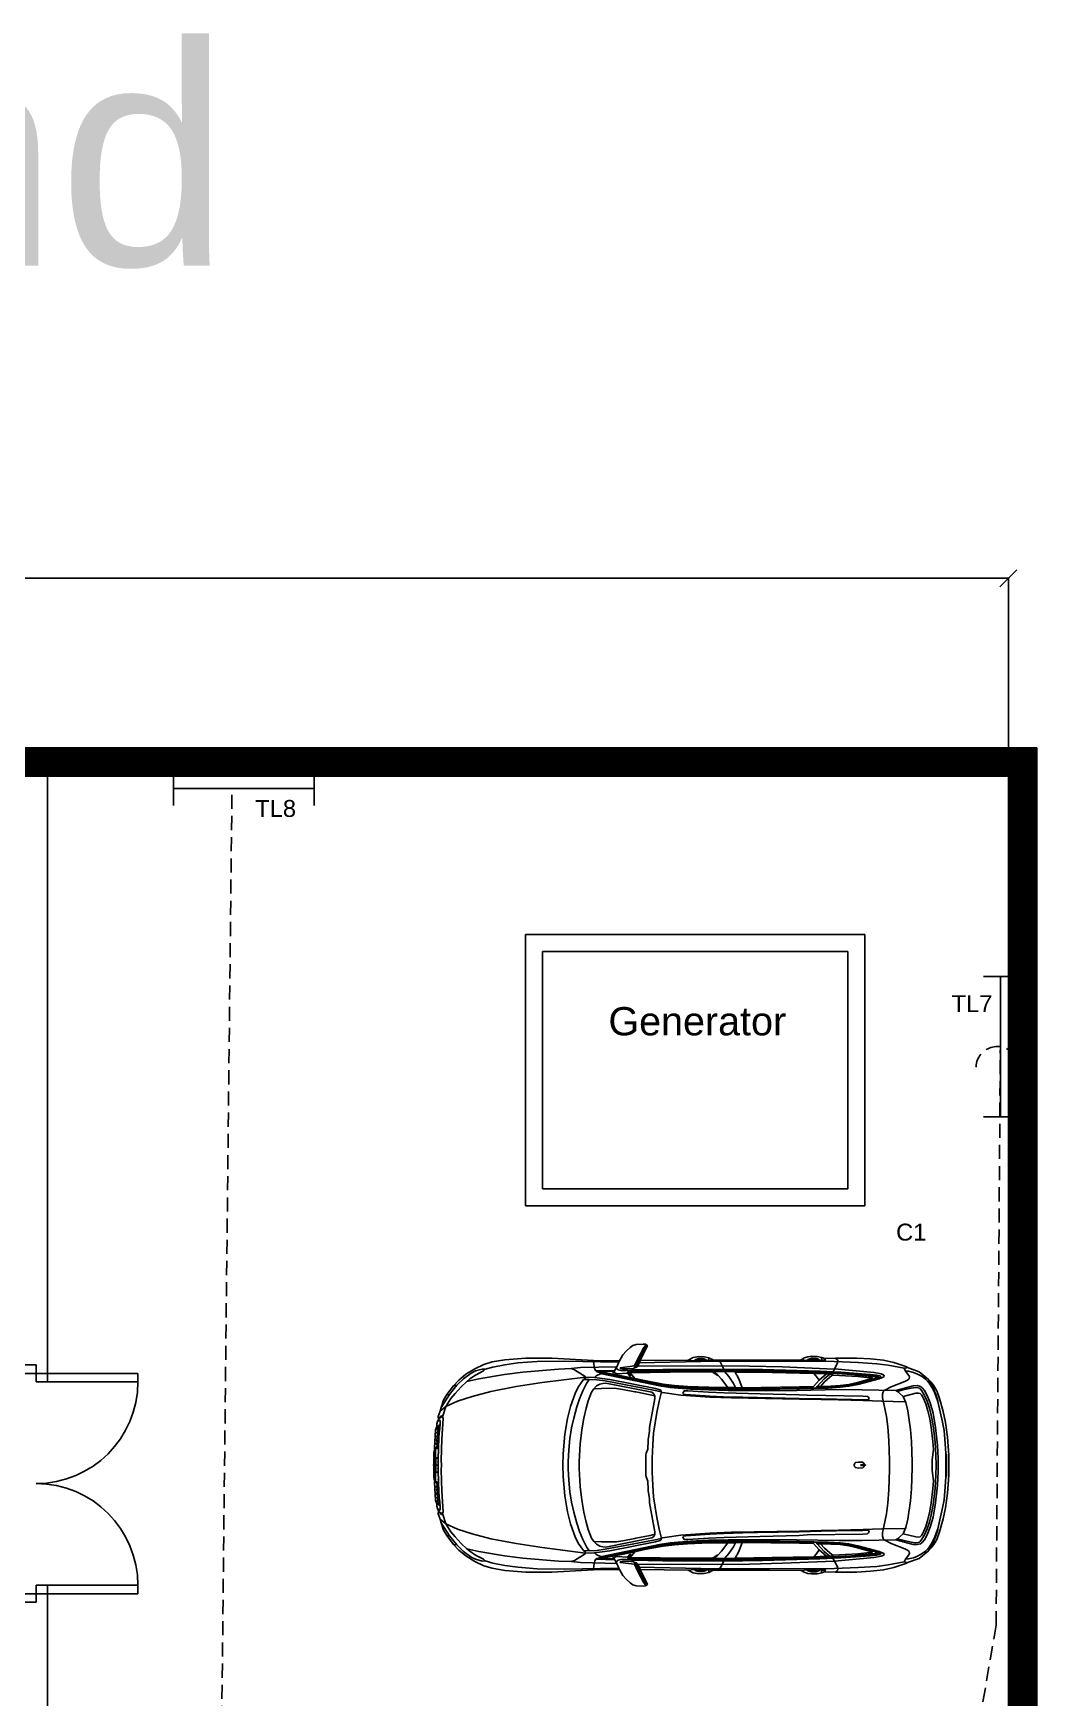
# Model space of a CAD drawing. Header units: inches. Extents: x 79 to 11386, y 236 to 3106.
# Drawn here: x 1911 to 2266, y 671 to 1260 of the extents above; entities that cross this region are included whole.
import ezdxf

# ---------------------------------------------------------------- set-up
doc = ezdxf.new("R2010")
doc.units = ezdxf.units.IN
doc.header["$LTSCALE"] = 20
doc.header["$MEASUREMENT"] = 0
doc.linetypes.add('HIDDEN', pattern=[0.375, 0.25, -0.125])
for name, color, linetype in [('appliances', 180, 'Continuous'), ('AUDI', 27, 'Continuous'), ('Conduit', 100, 'HIDDEN'), ('conduit_SDB', 82, 'HIDDEN'), ('dimension', 11, 'Continuous'), ('door_window', 30, 'Continuous'), ('emergency_Bo', 220, 'Continuous'), ('hatch', 8, 'Continuous'), ('Text layer', 200, 'HIDDEN')]:
    doc.layers.add(name, color=color, linetype=linetype)
doc.styles.get("Standard").update_dxf_attribs({"font": 'arial.ttf', "height": 6})
doc.dimstyles.get("Standard").update_dxf_attribs({"dimtxt": 6, "dimasz": 6, "dimexe": 0.18, "dimexo": 0.0625, "dimgap": 0.09, "dimtad": 0, "dimtih": 1, "dimtoh": 1, "dimdec": 4, "dimzin": 0, "dimdsep": 46, "dimlunit": 4, "dimtxsty": 'Standard', "dimblk": 'OBLIQUE', "dimcen": 0.09, "dimadec": 0, "dimazin": 0, "dimtfac": 1, "dimtdec": 4, "dimtofl": 0, "dimtmove": 0, "dimatfit": 3, "dimfxl": 1, "dimtolj": 1, "dimtzin": 0, "dimarcsym": 0})

# ---------------------------------------------------------------- blocks, each defined once
blk = doc.blocks.new('door_large')
at = {"layer": 'door_window'}
for p, q in [((3, 6), (3, 42)), ((3, 42), (6, 42)), ((6, 6), (6, 42)), ((78, 6), (78, 42)), ((81, 42), (78, 42)), ((81, 6), (81, 42)), ((0, 0), (0, 6)), ((0, 6), (3, 6)), ((6, 6), (3, 6)), ((3, 6), (3, 0)), ((78, 6), (81, 6)), ((81, 6), (81, 0)), ((84, 6), (81, 6)), ((84, 0), (84, 6)), ((3, 0), (0, 0)), ((81, 0), (84, 0))]:
    blk.add_line(p, q, dxfattribs=at)
for centre, start, end in [((6, 6), 0, 90), ((78, 6), 90, 180)]:
    blk.add_arc(centre, 36, start, end, dxfattribs=at)
blk = doc.blocks.new('_Oblique')
at = {"color": 0, "linetype": 'ByBlock', "lineweight": -2}
blk.add_line((-0.5, -0.5), (0.5, 0.5), dxfattribs=at)
blk = doc.blocks.new('*D108')
at = {"layer": 'Defpoints', "color": 0, "transparency": 16777216}
for p in [(2256.24, 1067.13), (1432.24, 997.1), (2256.24, 997.1)]:
    blk.add_point(p, dxfattribs=at)
at = {"layer": 'dimension', "color": 0, "lineweight": -2, "transparency": 16777216}
for p, q in [((1432.24, 997.16), (1432.24, 1067.31)), ((1432.24, 1067.13), (1833.83, 1067.13)), ((2256.24, 1067.13), (1854.65, 1067.13)), ((2256.24, 997.16), (2256.24, 1067.31))]:
    blk.add_line(p, q, dxfattribs=at)
at = {"layer": 'dimension', "color": 0, "lineweight": -2, "transparency": 16777216, "xscale": 6, "yscale": 6, "zscale": 6, "rotation": 180}
blk.add_blockref('_Oblique', (1432.24, 1067.13), dxfattribs=at)
at = {"layer": 'dimension', "color": 0, "lineweight": -2, "transparency": 16777216, "xscale": 6, "yscale": 6, "zscale": 6}
blk.add_blockref('_Oblique', (2256.24, 1067.13), dxfattribs=at)
at = {"layer": 'dimension', "color": 0, "transparency": 16777216, "insert": (1844.24, 1067.13), "char_height": 6, "attachment_point": 5}
blk.add_mtext('\\A1;68\'-8"', dxfattribs=at)
blk = doc.blocks.new('Top')
at = {"layer": 'AUDI'}
for p, q in [((3661, 15743), (3572, 15572)), ((3596, 15633), (3649, 15733)), ((3634, 15673), (3667, 15734)), ((3649, 15733), (3664, 15756)), ((3675, 15761), (3661, 15743)), ((3664, 15756), (3671, 15765)), ((3667, 15734), (3686, 15756)), ((3671, 15765), (3675, 15761)), ((2297, 15564), (2228, 15544)), ((2404, 15585), (2297, 15564)), ((2522, 15601), (2404, 15585)), ((2696, 15615), (2522, 15601)), ((2936, 15618), (2696, 15615)), ((3429, 15609), (2936, 15618)), ((3083, 15559), (3410, 15567)), ((3202, 15624), (3200, 15616)), ((3200, 15616), (3207, 15566)), ((3207, 15566), (3213, 15544)), ((3406, 15559), (3410, 15567)), ((3410, 15567), (3429, 15609)), ((3429, 15609), (3435, 15621)), ((3440, 15558), (3568, 15574)), ((3568, 15574), (3596, 15633)), ((3568, 15574), (3572, 15572)), ((3572, 15572), (3571, 15559)), ((3580, 15561), (3634, 15673)), ((3588, 15562), (3580, 15561)), ((3598, 15572), (3588, 15562)), ((3611, 15601), (3598, 15572)), ((4356, 15576), (3598, 15572)), ((3621, 15622), (3611, 15601)), ((4165, 15614), (3611, 15601)), ((4107, 15621), (4052, 15626)), ((4114, 15629), (4107, 15621)), ((4220, 15622), (4107, 15621)), ((4142, 15640), (4114, 15629)), ((4114, 15629), (4212, 15630)), ((4187, 15640), (4142, 15640)), ((5103, 15616), (4165, 15614)), ((4212, 15630), (4187, 15640)), ((4220, 15622), (4212, 15630)), ((4233, 15623), (4220, 15622)), ((4233, 15623), (4238, 15648)), ((4277, 15628), (4233, 15623)), ((4342, 15605), (4321, 15627)), ((4374, 15540), (4342, 15605)), ((4604, 15572), (4356, 15576)), ((4900, 15565), (4604, 15572)), ((5363, 15545), (4900, 15565)), ((5121, 15624), (5067, 15630)), ((5365, 15613), (5103, 15616)), ((5128, 15632), (5121, 15624)), ((5233, 15624), (5121, 15624)), ((5156, 15643), (5128, 15632)), ((5128, 15632), (5226, 15633)), ((5202, 15643), (5156, 15643)), ((5226, 15633), (5202, 15643)), ((5233, 15624), (5226, 15633)), ((5248, 15626), (5233, 15624)), ((5248, 15626), (5252, 15651)), ((5283, 15626), (5248, 15626)), ((5278, 15641), (5288, 15630)), ((5288, 15630), (5283, 15626)), ((5393, 15598), (5343, 15502)), ((5579, 15605), (5365, 15613)), ((5375, 15644), (5393, 15629)), ((5393, 15629), (5398, 15620)), ((5398, 15620), (5393, 15598)), ((5747, 15594), (5579, 15605)), ((5850, 15580), (5747, 15594)), ((5994, 15554), (5850, 15580)), ((6015, 15558), (6016, 15565)), ((1974, 15401), (2034, 15459)), ((2064, 15435), (2012, 15387)), ((2034, 15459), (2101, 15509)), ((2064, 15435), (2171, 15460)), ((2090, 15458), (2064, 15435)), ((2140, 15492), (2090, 15458)), ((2101, 15509), (2140, 15530)), ((2140, 15530), (2201, 15545)), ((2211, 15530), (2140, 15492)), ((2171, 15460), (2400, 15499)), ((2201, 15545), (2228, 15544)), ((2228, 15544), (2211, 15530)), ((2400, 15499), (2566, 15518)), ((2506, 15389), (2739, 15425)), ((2566, 15518), (2887, 15546)), ((2739, 15425), (3128, 15475)), ((2887, 15546), (3001, 15550)), ((3001, 15550), (3083, 15559)), ((3030, 15539), (3001, 15550)), ((3127, 15479), (3030, 15539)), ((3064, 15385), (3112, 15452)), ((3105, 15352), (3139, 15418)), ((3112, 15452), (3131, 15468)), ((3161, 15452), (3112, 15452)), ((3131, 15468), (3127, 15479)), ((3128, 15475), (3211, 15472)), ((3139, 15418), (3161, 15452)), ((3161, 15452), (3232, 15450)), ((3211, 15472), (3226, 15485)), ((3211, 15472), (3348, 15453)), ((3213, 15544), (3221, 15529)), ((3221, 15529), (3394, 15534)), ((3221, 15529), (3232, 15522)), ((3226, 15485), (3271, 15507)), ((3292, 15525), (3232, 15522)), ((3232, 15522), (3254, 15516)), ((3232, 15450), (3307, 15440)), ((3254, 15516), (3270, 15518)), ((3254, 15516), (3271, 15510)), ((3258, 15411), (3286, 15418)), ((3270, 15518), (3278, 15514)), ((3278, 15518), (3271, 15510)), ((3271, 15510), (3272, 15509)), ((3271, 15507), (3272, 15509)), ((3271, 15507), (3275, 15503)), ((3272, 15509), (3742, 15412)), ((3275, 15503), (3793, 15396)), ((3284, 15519), (3278, 15518)), ((3278, 15514), (3647, 15436)), ((3284, 15519), (3292, 15525)), ((3571, 15463), (3284, 15519)), ((3286, 15418), (3313, 15420)), ((3383, 15527), (3292, 15525)), ((3307, 15440), (3741, 15357)), ((3313, 15420), (3726, 15338)), ((3348, 15453), (3758, 15372)), ((3375, 15510), (3394, 15534)), ((3396, 15509), (3383, 15527)), ((3394, 15534), (3406, 15559)), ((3405, 15505), (3396, 15509)), ((3418, 15504), (3405, 15505)), ((3406, 15559), (3414, 15545)), ((3414, 15545), (3423, 15539)), ((3505, 15509), (3418, 15504)), ((3423, 15539), (3448, 15533)), ((3440, 15552), (3440, 15558)), ((3462, 15549), (3440, 15552)), ((3448, 15533), (3496, 15532)), ((3510, 15547), (3462, 15549)), ((3496, 15532), (3529, 15535)), ((3505, 15509), (3515, 15526)), ((3527, 15482), (3505, 15509)), ((3561, 15552), (3510, 15547)), ((3515, 15526), (3521, 15526)), ((3521, 15526), (3515, 15513)), ((3515, 15513), (3534, 15486)), ((3533, 15482), (3527, 15482)), ((3546, 15540), (3529, 15524)), ((3529, 15535), (3543, 15532)), ((4409, 15530), (3529, 15524)), ((3529, 15524), (3530, 15512)), ((4070, 15521), (3530, 15512)), ((3530, 15512), (3571, 15463)), ((3534, 15486), (3533, 15482)), ((3543, 15532), (3817, 15537)), ((3561, 15552), (3546, 15540)), ((3546, 15540), (3552, 15538)), ((3552, 15538), (3823, 15543)), ((3571, 15559), (3561, 15552)), ((3580, 15561), (3571, 15559)), ((3658, 15443), (3571, 15463)), ((3647, 15436), (3809, 15406)), ((3826, 15412), (3658, 15443)), ((3817, 15537), (4372, 15539)), ((3823, 15543), (4369, 15546)), ((3928, 15399), (3826, 15412)), ((4273, 15519), (4070, 15521)), ((4278, 15524), (4273, 15519)), ((4313, 15493), (4273, 15519)), ((4278, 15524), (4316, 15496)), ((4468, 15524), (4278, 15524)), ((4321, 15489), (4313, 15493)), ((4316, 15496), (4321, 15489)), ((4352, 15456), (4321, 15489)), ((4409, 15381), (4352, 15456)), ((4369, 15546), (4720, 15541)), ((4372, 15539), (4750, 15535)), ((4377, 15523), (4374, 15540)), ((4416, 15479), (4377, 15523)), ((5090, 15519), (4409, 15530)), ((4458, 15418), (4416, 15479)), ((4482, 15370), (4458, 15418)), ((4474, 15518), (4468, 15524)), ((4806, 15515), (4474, 15518)), ((4508, 15458), (4474, 15518)), ((4538, 15379), (4508, 15458)), ((4720, 15541), (5234, 15526)), ((4750, 15535), (5319, 15517)), ((5182, 15506), (4806, 15515)), ((5347, 15508), (5090, 15519)), ((5229, 15446), (5178, 15389)), ((5295, 15503), (5182, 15506)), ((5203, 15484), (5182, 15506)), ((5229, 15446), (5203, 15484)), ((5211, 15390), (5275, 15459)), ((5295, 15503), (5229, 15446)), ((5234, 15526), (5424, 15517)), ((5240, 15391), (5278, 15431)), ((5275, 15459), (5325, 15502)), ((5278, 15431), (5347, 15491)), ((5325, 15502), (5295, 15503)), ((5319, 15517), (5467, 15508)), ((5343, 15502), (5325, 15502)), ((5351, 15499), (5343, 15502)), ((5518, 15497), (5347, 15508)), ((5347, 15491), (5354, 15493)), ((5354, 15493), (5351, 15499)), ((5354, 15493), (5576, 15479)), ((5367, 15547), (5363, 15545)), ((5722, 15514), (5367, 15547)), ((5424, 15517), (5686, 15497)), ((5467, 15508), (5729, 15487)), ((5573, 15426), (5496, 15409)), ((5566, 15414), (5498, 15401)), ((5759, 15475), (5518, 15497)), ((5636, 15434), (5566, 15414)), ((5703, 15462), (5573, 15426)), ((5633, 15424), (5575, 15407)), ((5576, 15479), (5684, 15469)), ((5774, 15469), (5633, 15424)), ((5633, 15424), (5768, 15460)), ((5764, 15472), (5636, 15434)), ((5684, 15469), (5687, 15472)), ((5684, 15469), (5687, 15468)), ((5686, 15497), (5746, 15492)), ((5687, 15468), (5687, 15472)), ((5687, 15472), (5704, 15468)), ((5687, 15468), (5703, 15462)), ((5708, 15465), (5703, 15462)), ((5704, 15468), (5708, 15465)), ((5787, 15503), (5722, 15514)), ((5729, 15487), (5756, 15484)), ((5746, 15492), (5774, 15485)), ((5756, 15484), (5766, 15480)), ((5764, 15472), (5759, 15475)), ((5769, 15476), (5764, 15472)), ((5766, 15480), (5769, 15476)), ((5768, 15460), (5798, 15471)), ((5774, 15485), (5782, 15480)), ((5782, 15477), (5774, 15469)), ((5782, 15480), (5782, 15477)), ((5810, 15492), (5787, 15503)), ((5798, 15471), (5810, 15478)), ((5814, 15484), (5810, 15492)), ((5810, 15478), (5814, 15484)), ((5876, 15387), (5999, 15435)), ((5994, 15554), (6015, 15558)), ((6006, 15528), (5994, 15554)), ((5999, 15435), (6023, 15446)), ((6006, 15528), (6032, 15526)), ((6036, 15489), (6006, 15528)), ((6015, 15558), (6024, 15560)), ((6023, 15446), (6037, 15460)), ((6032, 15526), (6076, 15515)), ((6041, 15476), (6036, 15489)), ((6037, 15460), (6041, 15476)), ((6076, 15515), (6114, 15501)), ((6114, 15501), (6155, 15479)), ((6155, 15479), (6184, 15456)), ((6184, 15456), (6217, 15419)), ((6210, 15446), (6210, 15454)), ((6233, 15415), (6210, 15446)), ((6217, 15419), (6243, 15378)), ((6253, 15379), (6233, 15415)), ((1831, 15200), (1906, 15319)), ((1920, 15282), (1874, 15211)), ((1890, 15313), (1882, 15317)), ((1906, 15319), (1890, 15313)), ((1906, 15319), (1974, 15401)), ((1957, 15328), (1920, 15282)), ((1974, 15401), (1942, 15395)), ((2012, 15387), (1957, 15328)), ((1980, 15257), (2110, 15301)), ((2110, 15301), (2279, 15344)), ((2279, 15344), (2506, 15389)), ((2994, 15211), (3037, 15327)), ((3037, 15327), (3064, 15385)), ((3050, 15206), (3075, 15278)), ((3075, 15278), (3105, 15352)), ((3154, 15261), (3184, 15340)), ((3184, 15340), (3203, 15370)), ((3203, 15370), (3229, 15395)), ((3274, 15373), (3203, 15370)), ((3229, 15395), (3258, 15411)), ((3388, 15374), (3274, 15373)), ((3409, 15372), (3388, 15374)), ((3445, 15367), (3409, 15372)), ((3465, 15363), (3445, 15367)), ((3573, 15342), (3465, 15363)), ((3580, 15341), (3573, 15342)), ((3710, 15316), (3580, 15341)), ((3751, 15283), (3704, 15021)), ((3751, 15305), (3710, 15316)), ((3726, 15338), (3744, 15324)), ((3741, 15357), (3812, 15342)), ((3742, 15412), (3868, 15391)), ((3744, 15324), (3750, 15313)), ((3750, 15313), (3751, 15305)), ((3751, 15305), (3751, 15283)), ((3758, 15372), (3801, 15361)), ((3812, 15342), (3791, 15259)), ((3793, 15396), (3889, 15380)), ((3801, 15361), (3810, 15354)), ((3809, 15406), (3916, 15391)), ((3810, 15354), (3812, 15342)), ((3843, 15333), (3811, 15337)), ((3987, 15313), (3843, 15333)), ((3868, 15391), (3973, 15379)), ((3889, 15380), (4072, 15366)), ((3916, 15391), (4041, 15380)), ((4046, 15391), (3928, 15399)), ((3973, 15379), (4237, 15366)), ((3987, 15313), (4246, 15294)), ((4009, 15343), (4005, 15328)), ((4005, 15328), (4009, 15321)), ((4016, 15350), (4009, 15343)), ((4009, 15321), (4032, 15318)), ((4048, 15352), (4016, 15350)), ((4247, 15302), (4032, 15318)), ((4041, 15380), (4237, 15373)), ((4236, 15383), (4046, 15391)), ((4235, 15339), (4048, 15352)), ((4072, 15366), (4236, 15359)), ((4235, 15339), (4375, 15333)), ((4236, 15383), (4409, 15381)), ((4236, 15359), (4411, 15355)), ((4482, 15370), (4237, 15373)), ((4237, 15366), (4477, 15363)), ((4246, 15294), (4441, 15287)), ((4247, 15302), (4370, 15298)), ((4370, 15298), (4544, 15293)), ((4375, 15333), (4700, 15324)), ((4409, 15381), (4476, 15380)), ((4411, 15355), (4753, 15352)), ((4441, 15287), (5051, 15276)), ((4476, 15380), (4480, 15378)), ((4477, 15363), (4702, 15364)), ((4480, 15378), (4538, 15379)), ((4739, 15370), (4482, 15370)), ((4538, 15379), (5051, 15386)), ((4544, 15293), (4676, 15290)), ((4676, 15290), (5049, 15282)), ((4700, 15324), (5049, 15315)), ((4702, 15364), (5051, 15370)), ((5051, 15376), (4739, 15370)), ((4753, 15352), (5029, 15355)), ((5410, 15362), (5029, 15355)), ((5122, 15311), (5049, 15315)), ((5247, 15278), (5049, 15282)), ((5178, 15389), (5051, 15386)), ((5202, 15379), (5051, 15376)), ((5311, 15376), (5051, 15370)), ((5051, 15276), (5247, 15272)), ((5622, 15304), (5122, 15311)), ((5211, 15390), (5202, 15379)), ((5396, 15388), (5202, 15379)), ((5240, 15391), (5211, 15390)), ((5334, 15392), (5240, 15391)), ((5526, 15272), (5247, 15278)), ((5247, 15272), (5403, 15269)), ((5419, 15383), (5311, 15376)), ((5417, 15398), (5334, 15392)), ((5498, 15401), (5396, 15388)), ((5403, 15269), (5624, 15263)), ((5614, 15361), (5410, 15362)), ((5496, 15409), (5417, 15398)), ((5496, 15392), (5419, 15383)), ((5575, 15407), (5496, 15392)), ((5622, 15270), (5526, 15272)), ((5917, 15354), (5614, 15361)), ((5663, 15300), (5622, 15304)), ((5622, 15270), (5671, 15269)), ((5624, 15263), (5793, 15257)), ((5672, 15293), (5663, 15300)), ((5671, 15269), (5677, 15274)), ((5677, 15274), (5672, 15293)), ((5797, 15320), (5805, 15343)), ((5799, 15292), (5797, 15320)), ((5833, 15120), (5799, 15292)), ((5805, 15343), (5820, 15358)), ((5820, 15358), (5876, 15387)), ((6075, 15396), (5917, 15354)), ((5934, 15345), (5917, 15354)), ((5981, 15359), (5934, 15345)), ((5984, 15300), (5934, 15345)), ((6055, 15375), (5981, 15359)), ((6098, 15329), (5984, 15300)), ((6008, 15245), (5984, 15300)), ((6099, 15381), (6055, 15375)), ((6111, 15398), (6075, 15396)), ((6123, 15331), (6098, 15329)), ((6120, 15379), (6099, 15381)), ((6140, 15390), (6111, 15398)), ((6130, 15375), (6120, 15379)), ((6136, 15327), (6123, 15331)), ((6138, 15370), (6130, 15375)), ((6149, 15315), (6136, 15327)), ((6153, 15350), (6138, 15370)), ((6156, 15379), (6140, 15390)), ((6158, 15301), (6149, 15315)), ((6175, 15310), (6153, 15350)), ((6175, 15355), (6156, 15379)), ((6167, 15283), (6158, 15301)), ((6186, 15233), (6167, 15283)), ((6199, 15308), (6175, 15355)), ((6198, 15257), (6175, 15310)), ((6226, 15242), (6199, 15308)), ((6243, 15378), (6267, 15329)), ((6277, 15319), (6253, 15379)), ((6267, 15329), (6291, 15263)), ((6295, 15264), (6277, 15319)), ((6291, 15263), (6295, 15264)), ((6291, 15263), (6292, 15262)), ((6292, 15261), (6295, 15263)), ((6295, 15263), (6292, 15262)), ((6296, 15256), (6295, 15264)), ((1843, 15121), (1816, 15105)), ((1816, 15105), (1823, 15118)), ((1823, 15169), (1874, 15211)), ((1823, 15118), (1836, 15125)), ((1836, 15125), (1845, 15120)), ((1847, 15127), (1843, 15121)), ((1845, 15120), (1851, 15103)), ((1874, 15211), (1847, 15127)), ((1874, 15211), (1980, 15257)), ((2967, 15103), (2994, 15211)), ((3023, 15106), (3050, 15206)), ((3114, 15104), (3135, 15195)), ((3135, 15195), (3154, 15261)), ((3769, 15155), (3741, 14969)), ((3791, 15259), (3769, 15155)), ((5793, 15257), (5996, 15253)), ((5845, 15026), (5833, 15120)), ((6027, 15170), (6008, 15245)), ((6050, 15003), (6027, 15170)), ((6206, 15171), (6186, 15233)), ((6219, 15196), (6198, 15257)), ((6222, 15098), (6206, 15171)), ((6235, 15131), (6219, 15196)), ((6253, 15149), (6226, 15242)), ((6252, 15039), (6235, 15131)), ((6275, 15021), (6253, 15149)), ((6292, 15262), (6292, 15261)), ((6292, 15261), (6296, 15256)), ((6338, 15068), (6296, 15256)), ((1803, 14986), (1790, 14972)), ((1790, 14972), (1801, 14962)), ((1792, 15029), (1806, 15031)), ((1795, 15011), (1794, 15004)), ((1794, 15004), (1804, 14996)), ((1808, 15021), (1795, 15011)), ((1800, 15074), (1817, 15086)), ((1804, 14973), (1801, 14962)), ((1804, 14996), (1803, 14986)), ((1803, 14986), (1817, 14990)), ((1807, 15008), (1804, 14996)), ((1815, 14976), (1804, 14973)), ((1811, 15042), (1806, 15031)), ((1806, 15031), (1808, 15021)), ((1807, 15093), (1816, 15105)), ((1819, 15010), (1807, 15008)), ((1820, 15025), (1808, 15021)), ((1823, 15046), (1811, 15042)), ((1815, 14976), (1813, 14954)), ((1817, 14990), (1815, 14976)), ((1817, 15086), (1822, 15085)), ((1819, 15010), (1817, 14990)), ((1820, 15025), (1819, 15010)), ((1823, 15046), (1820, 15025)), ((1822, 15085), (1823, 15046)), ((1851, 15103), (1838, 14917)), ((2943, 14960), (2967, 15103)), ((2989, 14923), (3004, 15017)), ((3004, 15017), (3023, 15106)), ((3081, 14875), (3096, 14999)), ((3096, 14999), (3114, 15104)), ((3703, 14987), (3692, 14910)), ((3704, 15021), (3703, 14987)), ((3741, 14969), (3733, 14866)), ((5855, 14903), (5845, 15026)), ((6058, 14895), (6050, 15003)), ((6235, 15021), (6222, 15098)), ((6250, 14896), (6235, 15021)), ((6271, 14890), (6252, 15039)), ((6292, 14862), (6275, 15021)), ((6351, 14994), (6338, 15068)), ((6362, 14878), (6351, 14994)), ((1782, 14830), (1774, 14825)), ((1777, 14811), (1774, 14824)), ((1782, 14830), (1794, 14849)), ((1808, 14837), (1782, 14830)), ((1784, 14683), (1782, 14830)), ((1795, 14883), (1785, 14874)), ((1785, 14874), (1795, 14863)), ((1797, 14918), (1787, 14908)), ((1787, 14908), (1796, 14896)), ((1799, 14952), (1788, 14939)), ((1788, 14939), (1799, 14929)), ((1795, 14863), (1794, 14849)), ((1794, 14849), (1808, 14849)), ((1796, 14896), (1795, 14883)), ((1795, 14883), (1810, 14885)), ((1799, 14872), (1795, 14863)), ((1802, 14907), (1796, 14896)), ((1799, 14929), (1797, 14918)), ((1797, 14918), (1811, 14920)), ((1801, 14962), (1799, 14952)), ((1799, 14952), (1813, 14954)), ((1802, 14940), (1799, 14929)), ((1809, 14873), (1799, 14872)), ((1801, 14813), (1807, 14817)), ((1812, 14944), (1802, 14940)), ((1811, 14908), (1802, 14907)), ((1808, 14837), (1807, 14817)), ((1807, 14817), (1807, 14807)), ((1809, 14873), (1808, 14849)), ((1808, 14849), (1808, 14837)), ((1810, 14885), (1809, 14873)), ((1811, 14908), (1810, 14885)), ((1812, 14944), (1811, 14920)), ((1811, 14920), (1811, 14908)), ((1813, 14954), (1812, 14944)), ((1838, 14917), (1833, 14726)), ((2927, 14785), (2943, 14960)), ((2973, 14716), (2978, 14817)), ((2978, 14817), (2989, 14923)), ((3072, 14714), (3081, 14875)), ((3689, 14826), (3673, 14789)), ((3693, 14902), (3689, 14826)), ((3692, 14910), (3693, 14902)), ((3733, 14866), (3729, 14744)), ((5862, 14723), (5855, 14903)), ((6058, 14895), (6065, 14708)), ((6245, 14731), (6255, 14823)), ((6255, 14823), (6250, 14896)), ((6278, 14773), (6271, 14890)), ((6299, 14741), (6292, 14862)), ((6368, 14788), (6362, 14878)), ((1795, 14683), (1764, 14683)), ((1795, 14683), (1764, 14683)), ((1765, 14747), (1798, 14747)), ((1765, 14692), (1777, 14702)), ((1765, 14673), (1777, 14663)), ((1775, 14741), (1767, 14738)), ((1771, 14733), (1767, 14738)), ((1770, 14756), (1772, 14760)), ((1770, 14755), (1775, 14752)), ((1770, 14698), (1771, 14733)), ((1775, 14690), (1770, 14698)), ((1775, 14676), (1770, 14667)), ((1770, 14667), (1771, 14633)), ((1777, 14730), (1771, 14733)), ((1772, 14760), (1773, 14795)), ((1772, 14760), (1777, 14762)), ((1773, 14795), (1777, 14811)), ((1775, 14752), (1777, 14762)), ((1775, 14741), (1775, 14752)), ((1777, 14730), (1775, 14741)), ((1775, 14690), (1777, 14702)), ((1775, 14683), (1775, 14690)), ((1775, 14683), (1775, 14676)), ((1775, 14676), (1777, 14663)), ((1777, 14762), (1777, 14811)), ((1777, 14702), (1777, 14730)), ((1784, 14683), (1782, 14535)), ((1806, 14688), (1795, 14683)), ((1806, 14678), (1795, 14683)), ((1798, 14747), (1806, 14750)), ((1806, 14740), (1798, 14747)), ((1807, 14807), (1801, 14813)), ((1801, 14780), (1807, 14783)), ((1806, 14773), (1801, 14780)), ((1801, 14714), (1806, 14719)), ((1806, 14707), (1801, 14714)), ((1807, 14783), (1806, 14773)), ((1806, 14773), (1806, 14750)), ((1806, 14750), (1806, 14740)), ((1806, 14740), (1806, 14719)), ((1806, 14719), (1806, 14707)), ((1806, 14707), (1806, 14688)), ((1806, 14688), (1806, 14683)), ((1806, 14678), (1806, 14683)), ((1806, 14658), (1806, 14678)), ((1807, 14807), (1807, 14783)), ((1833, 14726), (1834, 14683)), ((1833, 14640), (1834, 14683)), ((2925, 14683), (2927, 14785)), ((2925, 14683), (2927, 14580)), ((2973, 14683), (2973, 14716)), ((2973, 14683), (2973, 14649)), ((3072, 14683), (3072, 14714)), ((3072, 14683), (3072, 14652)), ((3673, 14789), (3671, 14772)), ((3671, 14772), (3671, 14683)), ((3671, 14594), (3671, 14683)), ((3729, 14744), (3729, 14683)), ((3729, 14622), (3729, 14683)), ((5548, 14700), (5544, 14686)), ((5544, 14686), (5544, 14683)), ((5544, 14679), (5544, 14683)), ((5548, 14666), (5544, 14679)), ((5556, 14706), (5548, 14700)), ((5556, 14660), (5548, 14666)), ((5583, 14710), (5556, 14706)), ((5620, 14708), (5583, 14710)), ((5628, 14691), (5599, 14686)), ((5599, 14686), (5636, 14686)), ((5599, 14679), (5636, 14680)), ((5628, 14675), (5599, 14679)), ((5630, 14699), (5620, 14708)), ((5630, 14667), (5620, 14657)), ((5636, 14686), (5630, 14699)), ((5636, 14680), (5630, 14667)), ((5636, 14686), (5645, 14685)), ((5636, 14680), (5645, 14681)), ((5645, 14685), (5645, 14683)), ((5645, 14681), (5645, 14683)), ((5862, 14683), (5862, 14723)), ((5862, 14683), (5862, 14642)), ((6065, 14708), (6064, 14683)), ((6065, 14658), (6064, 14683)), ((6245, 14683), (6245, 14731)), ((6245, 14683), (6245, 14634)), ((6279, 14683), (6278, 14773)), ((6279, 14683), (6278, 14593)), ((6298, 14683), (6299, 14741)), ((6298, 14683), (6299, 14625)), ((6368, 14788), (6373, 14780)), ((6368, 14727), (6368, 14788)), ((6368, 14727), (6373, 14727)), ((6368, 14683), (6368, 14727)), ((6373, 14684), (6368, 14684)), ((6368, 14683), (6368, 14638)), ((6373, 14682), (6368, 14682)), ((6373, 14780), (6373, 14727)), ((6373, 14727), (6373, 14683)), ((6373, 14638), (6373, 14683)), ((1765, 14619), (1798, 14619)), ((1771, 14633), (1767, 14628)), ((1775, 14625), (1767, 14627)), ((1770, 14611), (1775, 14614)), ((1770, 14610), (1772, 14605)), ((1777, 14636), (1771, 14633)), ((1772, 14605), (1777, 14603)), ((1772, 14605), (1773, 14571)), ((1773, 14571), (1777, 14555)), ((1777, 14555), (1774, 14542)), ((1782, 14535), (1774, 14541)), ((1777, 14636), (1775, 14625)), ((1775, 14625), (1775, 14614)), ((1775, 14614), (1777, 14603)), ((1777, 14663), (1777, 14636)), ((1777, 14603), (1777, 14555)), ((1808, 14529), (1782, 14535)), ((1782, 14535), (1794, 14517)), ((1795, 14503), (1794, 14517)), ((1794, 14517), (1808, 14517)), ((1806, 14625), (1798, 14619)), ((1798, 14619), (1806, 14616)), ((1806, 14658), (1801, 14651)), ((1801, 14651), (1806, 14646)), ((1806, 14592), (1801, 14586)), ((1801, 14586), (1807, 14582)), ((1807, 14559), (1801, 14553)), ((1801, 14553), (1807, 14549)), ((1806, 14646), (1806, 14658)), ((1806, 14625), (1806, 14646)), ((1806, 14616), (1806, 14625)), ((1806, 14592), (1806, 14616)), ((1807, 14582), (1806, 14592)), ((1807, 14559), (1807, 14582)), ((1807, 14549), (1807, 14559)), ((1808, 14529), (1807, 14549)), ((1808, 14517), (1808, 14529)), ((1809, 14493), (1808, 14517)), ((1838, 14449), (1833, 14640)), ((2927, 14580), (2943, 14406)), ((2973, 14649), (2978, 14548)), ((2978, 14548), (2989, 14442)), ((3072, 14652), (3081, 14491)), ((3673, 14577), (3671, 14594)), ((3689, 14540), (3673, 14577)), ((3693, 14464), (3689, 14540)), ((3733, 14500), (3729, 14622)), ((5583, 14656), (5556, 14660)), ((5620, 14657), (5583, 14656)), ((5862, 14642), (5855, 14462)), ((6058, 14471), (6065, 14658)), ((6245, 14634), (6255, 14542)), ((6255, 14542), (6250, 14470)), ((6278, 14593), (6271, 14475)), ((6299, 14625), (6292, 14504)), ((6368, 14577), (6362, 14488)), ((6368, 14638), (6373, 14638)), ((6368, 14638), (6368, 14577)), ((6368, 14577), (6373, 14586)), ((6373, 14586), (6373, 14638)), ((1785, 14491), (1795, 14503)), ((1795, 14483), (1785, 14491)), ((1787, 14457), (1796, 14470)), ((1797, 14448), (1787, 14457)), ((1788, 14427), (1799, 14437)), ((1799, 14414), (1788, 14427)), ((1790, 14393), (1801, 14403)), ((1803, 14380), (1790, 14393)), ((1794, 14362), (1804, 14370)), ((1799, 14493), (1795, 14503)), ((1795, 14483), (1810, 14481)), ((1796, 14470), (1795, 14483)), ((1802, 14459), (1796, 14470)), ((1797, 14448), (1811, 14445)), ((1799, 14437), (1797, 14448)), ((1809, 14493), (1799, 14493)), ((1802, 14425), (1799, 14437)), ((1799, 14414), (1813, 14412)), ((1801, 14403), (1799, 14414)), ((1804, 14392), (1801, 14403)), ((1811, 14458), (1802, 14459)), ((1812, 14422), (1802, 14425)), ((1803, 14380), (1817, 14375)), ((1804, 14370), (1803, 14380)), ((1815, 14390), (1804, 14392)), ((1807, 14358), (1804, 14370)), ((1810, 14481), (1809, 14493)), ((1811, 14458), (1810, 14481)), ((1811, 14445), (1811, 14458)), ((1812, 14422), (1811, 14445)), ((1813, 14412), (1812, 14422)), ((1815, 14390), (1813, 14412)), ((1817, 14375), (1815, 14390)), ((1819, 14355), (1817, 14375)), ((1851, 14263), (1838, 14449)), ((2943, 14406), (2967, 14263)), ((2989, 14442), (3004, 14349)), ((3081, 14491), (3096, 14367)), ((3096, 14367), (3114, 14261)), ((3692, 14455), (3693, 14464)), ((3703, 14379), (3692, 14455)), ((3704, 14344), (3703, 14379)), ((3741, 14397), (3733, 14500)), ((3769, 14211), (3741, 14397)), ((5855, 14462), (5845, 14340)), ((6058, 14471), (6050, 14363)), ((6250, 14470), (6235, 14345)), ((6271, 14475), (6252, 14327)), ((6292, 14504), (6275, 14344)), ((6351, 14372), (6338, 14298)), ((6362, 14488), (6351, 14372)), ((1792, 14336), (1806, 14335)), ((1795, 14355), (1794, 14362)), ((1808, 14344), (1795, 14355)), ((1800, 14292), (1817, 14279)), ((1806, 14335), (1808, 14344)), ((1811, 14324), (1806, 14335)), ((1819, 14355), (1807, 14358)), ((1807, 14272), (1816, 14261)), ((1820, 14341), (1808, 14344)), ((1823, 14320), (1811, 14324)), ((1843, 14245), (1816, 14261)), ((1816, 14261), (1823, 14248)), ((1817, 14279), (1822, 14280)), ((1820, 14341), (1819, 14355)), ((1823, 14320), (1820, 14341)), ((1822, 14280), (1823, 14320)), ((1823, 14248), (1836, 14240)), ((1836, 14240), (1845, 14246)), ((1847, 14238), (1843, 14245)), ((1845, 14246), (1851, 14263)), ((1874, 14154), (1847, 14238)), ((2967, 14263), (2994, 14154)), ((3004, 14349), (3023, 14259)), ((3023, 14259), (3050, 14160)), ((3114, 14261), (3135, 14171)), ((3751, 14083), (3704, 14344)), ((5833, 14245), (5799, 14073)), ((5845, 14340), (5833, 14245)), ((6050, 14363), (6027, 14196)), ((6222, 14268), (6206, 14195)), ((6235, 14235), (6219, 14169)), ((6235, 14345), (6222, 14268)), ((6253, 14216), (6226, 14124)), ((6252, 14327), (6235, 14235)), ((6275, 14344), (6253, 14216)), ((6338, 14298), (6296, 14110)), ((1823, 14197), (1874, 14154)), ((1831, 14165), (1906, 14047)), ((1920, 14084), (1874, 14154)), ((1874, 14154), (1980, 14108)), ((1957, 14038), (1920, 14084)), ((1980, 14108), (2110, 14064)), ((2994, 14154), (3037, 14038)), ((3050, 14160), (3075, 14087)), ((3075, 14087), (3105, 14013)), ((3135, 14171), (3154, 14105)), ((3154, 14105), (3184, 14026)), ((3751, 14061), (3751, 14083)), ((3791, 14107), (3769, 14211)), ((3812, 14024), (3791, 14107)), ((3987, 14053), (4246, 14072)), ((4246, 14072), (4441, 14079)), ((4247, 14063), (4370, 14068)), ((4370, 14068), (4544, 14073)), ((4441, 14079), (5051, 14090)), ((4544, 14073), (4676, 14076)), ((4676, 14076), (5049, 14083)), ((5247, 14088), (5049, 14083)), ((5051, 14090), (5247, 14094)), ((5247, 14094), (5403, 14097)), ((5526, 14094), (5247, 14088)), ((5403, 14097), (5624, 14103)), ((5622, 14095), (5526, 14094)), ((5622, 14095), (5671, 14097)), ((5663, 14065), (5622, 14062)), ((5624, 14103), (5793, 14109)), ((5672, 14073), (5663, 14065)), ((5671, 14097), (5677, 14092)), ((5677, 14092), (5672, 14073)), ((5793, 14109), (5996, 14113)), ((5799, 14073), (5797, 14045)), ((5984, 14066), (5934, 14021)), ((6008, 14121), (5984, 14066)), ((6098, 14037), (5984, 14066)), ((6027, 14196), (6008, 14121)), ((6167, 14083), (6158, 14065)), ((6186, 14132), (6167, 14083)), ((6198, 14109), (6175, 14056)), ((6206, 14195), (6186, 14132)), ((6219, 14169), (6198, 14109)), ((6226, 14124), (6199, 14057)), ((6267, 14037), (6291, 14103)), ((6295, 14101), (6277, 14046)), ((6291, 14103), (6292, 14104)), ((6291, 14103), (6295, 14101)), ((6292, 14105), (6296, 14110)), ((6292, 14104), (6292, 14105)), ((6292, 14105), (6295, 14103)), ((6295, 14103), (6292, 14104)), ((6296, 14110), (6295, 14101)), ((1890, 14052), (1882, 14049)), ((1906, 14047), (1890, 14052)), ((1906, 14047), (1974, 13965)), ((1974, 13965), (1942, 13970)), ((2012, 13979), (1957, 14038)), ((1974, 13965), (2034, 13906)), ((2064, 13931), (2012, 13979)), ((2090, 13908), (2064, 13931)), ((2064, 13931), (2171, 13905)), ((2110, 14064), (2279, 14021)), ((2279, 14021), (2506, 13977)), ((2506, 13977), (2739, 13941)), ((2739, 13941), (3128, 13891)), ((3037, 14038), (3064, 13981)), ((3064, 13981), (3112, 13914)), ((3105, 14013), (3139, 13948)), ((3139, 13948), (3161, 13913)), ((3161, 13913), (3232, 13916)), ((3184, 14026), (3203, 13995)), ((3203, 13995), (3229, 13971)), ((3274, 13993), (3203, 13995)), ((3229, 13971), (3258, 13955)), ((3232, 13916), (3307, 13926)), ((3258, 13955), (3286, 13947)), ((3272, 13857), (3742, 13954)), ((3388, 13992), (3274, 13993)), ((3275, 13862), (3793, 13970)), ((3278, 13852), (3647, 13929)), ((3286, 13947), (3313, 13946)), ((3307, 13926), (3741, 14009)), ((3313, 13946), (3726, 14028)), ((3348, 13913), (3758, 13994)), ((3409, 13994), (3388, 13992)), ((3445, 13999), (3409, 13994)), ((3465, 14003), (3445, 13999)), ((3573, 14024), (3465, 14003)), ((3658, 13923), (3571, 13903)), ((3580, 14025), (3573, 14024)), ((3710, 14050), (3580, 14025)), ((3647, 13929), (3809, 13959)), ((3826, 13953), (3658, 13923)), ((3751, 14061), (3710, 14050)), ((3726, 14028), (3744, 14042)), ((3741, 14009), (3812, 14024)), ((3742, 13954), (3868, 13974)), ((3744, 14042), (3750, 14052)), ((3750, 14052), (3751, 14061)), ((3758, 13994), (3801, 14005)), ((3793, 13970), (3889, 13985)), ((3801, 14005), (3810, 14011)), ((3809, 13959), (3916, 13974)), ((3810, 14011), (3812, 14024)), ((3843, 14033), (3811, 14029)), ((3928, 13967), (3826, 13953)), ((3987, 14053), (3843, 14033)), ((3868, 13974), (3973, 13986)), ((3889, 13985), (4072, 14000)), ((3916, 13974), (4041, 13985)), ((4046, 13974), (3928, 13967)), ((3973, 13986), (4237, 14000)), ((4005, 14038), (4009, 14045)), ((4009, 14023), (4005, 14038)), ((4009, 14045), (4032, 14048)), ((4016, 14015), (4009, 14023)), ((4048, 14014), (4016, 14015)), ((4247, 14063), (4032, 14048)), ((4041, 13985), (4237, 13993)), ((4236, 13983), (4046, 13974)), ((4235, 14027), (4048, 14014)), ((4072, 14000), (4236, 14007)), ((4235, 14027), (4375, 14033)), ((4236, 14007), (4411, 14011)), ((4236, 13983), (4409, 13985)), ((4237, 14000), (4477, 14003)), ((4482, 13996), (4237, 13993)), ((4409, 13985), (4352, 13910)), ((4375, 14033), (4700, 14042)), ((4409, 13985), (4476, 13985)), ((4411, 14011), (4753, 14013)), ((4458, 13948), (4416, 13887)), ((4482, 13996), (4458, 13948)), ((4476, 13985), (4480, 13988)), ((4477, 14003), (4702, 14002)), ((4480, 13988), (4538, 13986)), ((4739, 13996), (4482, 13996)), ((4538, 13986), (4508, 13907)), ((4538, 13986), (5051, 13980)), ((4700, 14042), (5049, 14051)), ((4702, 14002), (5051, 13996)), ((5051, 13990), (4739, 13996)), ((4753, 14013), (5029, 14010)), ((5410, 14004), (5029, 14010)), ((5122, 14055), (5049, 14051)), ((5311, 13989), (5051, 13996)), ((5202, 13987), (5051, 13990)), ((5178, 13977), (5051, 13980)), ((5622, 14062), (5122, 14055)), ((5229, 13920), (5178, 13977)), ((5396, 13978), (5202, 13987)), ((5211, 13975), (5202, 13987)), ((5229, 13920), (5203, 13882)), ((5240, 13975), (5211, 13975)), ((5211, 13975), (5275, 13906)), ((5295, 13863), (5229, 13920)), ((5240, 13975), (5278, 13935)), ((5334, 13973), (5240, 13975)), ((5278, 13935), (5347, 13875)), ((5419, 13983), (5311, 13989)), ((5417, 13968), (5334, 13973)), ((5498, 13965), (5396, 13978)), ((5614, 14005), (5410, 14004)), ((5496, 13956), (5417, 13968)), ((5496, 13974), (5419, 13983)), ((5575, 13958), (5496, 13974)), ((5573, 13939), (5496, 13956)), ((5566, 13952), (5498, 13965)), ((5636, 13932), (5566, 13952)), ((5703, 13904), (5573, 13939)), ((5633, 13942), (5575, 13958)), ((5917, 14012), (5614, 14005)), ((5774, 13896), (5633, 13942)), ((5633, 13942), (5768, 13906)), ((5764, 13893), (5636, 13932)), ((5797, 14045), (5805, 14023)), ((5805, 14023), (5820, 14008)), ((5820, 14008), (5876, 13978)), ((5876, 13978), (5999, 13930)), ((5934, 14021), (5917, 14012)), ((6075, 13970), (5917, 14012)), ((5981, 14007), (5934, 14021)), ((6055, 13991), (5981, 14007)), ((5999, 13930), (6023, 13919)), ((6023, 13919), (6037, 13906)), ((6099, 13985), (6055, 13991)), ((6111, 13968), (6075, 13970)), ((6123, 14035), (6098, 14037)), ((6120, 13987), (6099, 13985)), ((6140, 13976), (6111, 13968)), ((6130, 13991), (6120, 13987)), ((6136, 14039), (6123, 14035)), ((6138, 13996), (6130, 13991)), ((6149, 14051), (6136, 14039)), ((6153, 14016), (6138, 13996)), ((6156, 13986), (6140, 13976)), ((6158, 14065), (6149, 14051)), ((6175, 14056), (6153, 14016)), ((6175, 14010), (6156, 13986)), ((6199, 14057), (6175, 14010)), ((6184, 13910), (6217, 13946)), ((6233, 13951), (6210, 13919)), ((6210, 13919), (6210, 13912)), ((6217, 13946), (6243, 13988)), ((6253, 13986), (6233, 13951)), ((6243, 13988), (6267, 14037)), ((6277, 14046), (6253, 13986)), ((2034, 13906), (2101, 13856)), ((2140, 13874), (2090, 13908)), ((2101, 13856), (2140, 13836)), ((2211, 13836), (2140, 13874)), ((2140, 13836), (2201, 13820)), ((2171, 13905), (2400, 13867)), ((2201, 13820), (2228, 13821)), ((2228, 13821), (2211, 13836)), ((2297, 13801), (2228, 13821)), ((2404, 13781), (2297, 13801)), ((2400, 13867), (2566, 13847)), ((2522, 13765), (2404, 13781)), ((2566, 13847), (2887, 13820)), ((2887, 13820), (3001, 13815)), ((3030, 13826), (3001, 13815)), ((3001, 13815), (3083, 13807)), ((3127, 13886), (3030, 13826)), ((3083, 13807), (3410, 13799)), ((3161, 13913), (3112, 13914)), ((3112, 13914), (3131, 13897)), ((3131, 13897), (3127, 13886)), ((3128, 13891), (3211, 13893)), ((3200, 13750), (3207, 13799)), ((3207, 13799), (3213, 13822)), ((3211, 13893), (3348, 13913)), ((3211, 13893), (3226, 13880)), ((3213, 13822), (3221, 13837)), ((3221, 13837), (3232, 13844)), ((3221, 13837), (3394, 13832)), ((3226, 13880), (3271, 13858)), ((3232, 13844), (3254, 13850)), ((3292, 13841), (3232, 13844)), ((3254, 13850), (3271, 13856)), ((3254, 13850), (3270, 13848)), ((3270, 13848), (3278, 13852)), ((3271, 13858), (3275, 13862)), ((3271, 13858), (3272, 13857)), ((3271, 13856), (3272, 13857)), ((3278, 13847), (3271, 13856)), ((3284, 13847), (3278, 13847)), ((3571, 13903), (3284, 13847)), ((3284, 13847), (3292, 13841)), ((3383, 13839), (3292, 13841)), ((3375, 13855), (3394, 13832)), ((3396, 13857), (3383, 13839)), ((3394, 13832), (3406, 13807)), ((3405, 13860), (3396, 13857)), ((3418, 13861), (3405, 13860)), ((3406, 13807), (3414, 13821)), ((3406, 13807), (3410, 13799)), ((3410, 13799), (3429, 13757)), ((3414, 13821), (3423, 13827)), ((3505, 13856), (3418, 13861)), ((3423, 13827), (3448, 13833)), ((3462, 13817), (3440, 13813)), ((3440, 13813), (3440, 13807)), ((3440, 13807), (3568, 13792)), ((3448, 13833), (3496, 13834)), ((3510, 13818), (3462, 13817)), ((3496, 13834), (3529, 13831)), ((3527, 13883), (3505, 13856)), ((3505, 13856), (3515, 13839)), ((3561, 13814), (3510, 13818)), ((3515, 13853), (3534, 13880)), ((3521, 13840), (3515, 13853)), ((3515, 13839), (3521, 13840)), ((3533, 13884), (3527, 13883)), ((3529, 13842), (3530, 13853)), ((4409, 13836), (3529, 13842)), ((3546, 13825), (3529, 13842)), ((3529, 13831), (3543, 13834)), ((3530, 13853), (3571, 13903)), ((4070, 13845), (3530, 13853)), ((3534, 13880), (3533, 13884)), ((3543, 13834), (3817, 13829)), ((3546, 13825), (3552, 13828)), ((3561, 13814), (3546, 13825)), ((3552, 13828), (3823, 13823)), ((3571, 13807), (3561, 13814)), ((3568, 13792), (3572, 13794)), ((3568, 13792), (3596, 13732)), ((3572, 13794), (3571, 13807)), ((3580, 13805), (3571, 13807)), ((3661, 13623), (3572, 13794)), ((3580, 13805), (3634, 13693)), ((3588, 13804), (3580, 13805)), ((3598, 13793), (3588, 13804)), ((3611, 13765), (3598, 13793)), ((4356, 13790), (3598, 13793)), ((3817, 13829), (4372, 13827)), ((3823, 13823), (4369, 13820)), ((4273, 13846), (4070, 13845)), ((4313, 13873), (4273, 13846)), ((4278, 13842), (4273, 13846)), ((4278, 13842), (4316, 13870)), ((4468, 13842), (4278, 13842)), ((4321, 13877), (4313, 13873)), ((4316, 13870), (4321, 13877)), ((4352, 13910), (4321, 13877)), ((4374, 13825), (4342, 13761)), ((4604, 13793), (4356, 13790)), ((4369, 13820), (4720, 13824)), ((4372, 13827), (4750, 13831)), ((4377, 13842), (4374, 13825)), ((4416, 13887), (4377, 13842)), ((5090, 13847), (4409, 13836)), ((4474, 13847), (4468, 13842)), ((4508, 13907), (4474, 13847)), ((4806, 13851), (4474, 13847)), ((4900, 13800), (4604, 13793)), ((4720, 13824), (5234, 13839)), ((4750, 13831), (5319, 13849)), ((5182, 13859), (4806, 13851)), ((5363, 13820), (4900, 13800)), ((5347, 13858), (5090, 13847)), ((5203, 13882), (5182, 13859)), ((5295, 13863), (5182, 13859)), ((5234, 13839), (5424, 13848)), ((5275, 13906), (5325, 13864)), ((5325, 13864), (5295, 13863)), ((5319, 13849), (5467, 13858)), ((5343, 13864), (5325, 13864)), ((5351, 13867), (5343, 13864)), ((5393, 13768), (5343, 13864)), ((5347, 13875), (5354, 13873)), ((5518, 13868), (5347, 13858)), ((5354, 13873), (5351, 13867)), ((5354, 13873), (5576, 13886)), ((5367, 13818), (5363, 13820)), ((5722, 13851), (5367, 13818)), ((5398, 13746), (5393, 13768)), ((5424, 13848), (5686, 13868)), ((5467, 13858), (5729, 13879)), ((5759, 13891), (5518, 13868)), ((5576, 13886), (5684, 13897)), ((5747, 13772), (5579, 13761)), ((5684, 13897), (5687, 13898)), ((5684, 13897), (5687, 13894)), ((5686, 13868), (5746, 13874)), ((5687, 13898), (5703, 13904)), ((5687, 13898), (5687, 13894)), ((5687, 13894), (5704, 13897)), ((5708, 13901), (5703, 13904)), ((5704, 13897), (5708, 13901)), ((5787, 13863), (5722, 13851)), ((5729, 13879), (5756, 13882)), ((5746, 13874), (5774, 13880)), ((5850, 13785), (5747, 13772)), ((5756, 13882), (5766, 13885)), ((5764, 13893), (5759, 13891)), ((5769, 13890), (5764, 13893)), ((5766, 13885), (5769, 13890)), ((5768, 13906), (5798, 13895)), ((5782, 13889), (5774, 13896)), ((5774, 13880), (5782, 13886)), ((5782, 13886), (5782, 13889)), ((5810, 13873), (5787, 13863)), ((5798, 13895), (5810, 13888)), ((5810, 13888), (5814, 13881)), ((5814, 13881), (5810, 13873)), ((5994, 13812), (5850, 13785)), ((6006, 13838), (5994, 13812)), ((5994, 13812), (6015, 13808)), ((6036, 13877), (6006, 13838)), ((6006, 13838), (6032, 13840)), ((6015, 13808), (6016, 13800)), ((6015, 13808), (6024, 13806)), ((6032, 13840), (6076, 13850)), ((6041, 13890), (6036, 13877)), ((6037, 13906), (6041, 13890)), ((6076, 13850), (6114, 13865)), ((6114, 13865), (6155, 13887)), ((6155, 13887), (6184, 13910)), ((2696, 13751), (2522, 13765)), ((2936, 13747), (2696, 13751)), ((3429, 13757), (2936, 13747)), ((3202, 13742), (3200, 13750)), ((3429, 13757), (3435, 13745)), ((3596, 13732), (3649, 13632)), ((3621, 13743), (3611, 13765)), ((4165, 13752), (3611, 13765)), ((3634, 13693), (3667, 13632)), ((3649, 13632), (3664, 13609)), ((3675, 13604), (3661, 13623)), ((3667, 13632), (3686, 13610)), ((4107, 13744), (4052, 13739)), ((4220, 13744), (4107, 13744)), ((4114, 13737), (4107, 13744)), ((4114, 13737), (4212, 13735)), ((4142, 13726), (4114, 13737)), ((4187, 13726), (4142, 13726)), ((5103, 13750), (4165, 13752)), ((4212, 13735), (4187, 13726)), ((4220, 13744), (4212, 13735)), ((4233, 13742), (4220, 13744)), ((4277, 13738), (4233, 13742)), ((4233, 13742), (4238, 13717)), ((4342, 13761), (4321, 13739)), ((5121, 13742), (5067, 13735)), ((5365, 13753), (5103, 13750)), ((5128, 13734), (5121, 13742)), ((5233, 13742), (5121, 13742)), ((5128, 13734), (5226, 13733)), ((5156, 13723), (5128, 13734)), ((5202, 13723), (5156, 13723)), ((5226, 13733), (5202, 13723)), ((5233, 13742), (5226, 13733)), ((5248, 13740), (5233, 13742)), ((5248, 13740), (5252, 13715)), ((5283, 13739), (5248, 13740)), ((5278, 13725), (5288, 13735)), ((5288, 13735), (5283, 13739)), ((5579, 13761), (5365, 13753)), ((5375, 13722), (5393, 13737)), ((5393, 13737), (5398, 13746)), ((3664, 13609), (3671, 13601)), ((3671, 13601), (3675, 13604))]:
    blk.add_line(p, q, dxfattribs=at)
blk.add_lwpolyline([(6395, 14683), (6394, 14593), (6383, 14432), (6364, 14300), (6343, 14200), (6311, 14083), (6285, 14015), (6259, 13970), (6235, 13938), (6210, 13912), (6127, 13843), (6024, 13806), (6016, 13800), (5901, 13762), (5808, 13741), (5689, 13729), (5566, 13722), (5375, 13722), (5278, 13725), (5252, 13715), (5210, 13706), (5161, 13705), (5126, 13709), (5093, 13720), (5067, 13735), (4784, 13740), (4321, 13739), (4277, 13738), (4238, 13717), (4195, 13708), (4147, 13707), (4096, 13716), (4052, 13739), (3621, 13743), (3686, 13610), (3669, 13597), (3647, 13595), (3583, 13597), (3555, 13608), (3529, 13625), (3494, 13658), (3466, 13692), (3435, 13745), (3202, 13742), (2826, 13721), (2593, 13722), (2405, 13736), (2291, 13755), (2216, 13778), (2135, 13816), (2053, 13866), (1991, 13918), (1942, 13970), (1882, 14049), (1854, 14098), (1831, 14165), (1823, 14197), (1804, 14244), (1807, 14272), (1800, 14292), (1792, 14313), (1792, 14336), (1782, 14366), (1772, 14531), (1774, 14541), (1773, 14542), (1766, 14572), (1765, 14607), (1769, 14610), (1765, 14619), (1766, 14626), (1767, 14628), (1765, 14628), (1765, 14673), (1764, 14683), (1765, 14692), (1765, 14737), (1767, 14738), (1766, 14739), (1765, 14747), (1769, 14755), (1765, 14758), (1766, 14794), (1773, 14824), (1774, 14825), (1772, 14835), (1782, 15000), (1792, 15029), (1792, 15053), (1800, 15074), (1807, 15093), (1804, 15121), (1823, 15169), (1831, 15200), (1854, 15267), (1882, 15317), (1942, 15395), (1991, 15448), (2053, 15500), (2135, 15549), (2216, 15587), (2291, 15611), (2405, 15630), (2593, 15644), (2826, 15645), (3202, 15624), (3435, 15621), (3466, 15674), (3494, 15708), (3529, 15740), (3555, 15758), (3583, 15768), (3647, 15771), (3669, 15769), (3686, 15756), (3621, 15622), (4052, 15626), (4096, 15650), (4147, 15658), (4195, 15657), (4238, 15648), (4277, 15628), (4321, 15627), (4784, 15626), (5067, 15630), (5093, 15646), (5126, 15657), (5161, 15661), (5210, 15660), (5252, 15651), (5278, 15641), (5375, 15644), (5566, 15643), (5689, 15637), (5808, 15625), (5901, 15604), (6016, 15565), (6024, 15560), (6127, 15522), (6210, 15454), (6235, 15428), (6259, 15396), (6285, 15351), (6311, 15283), (6343, 15166), (6364, 15066), (6383, 14934), (6394, 14773)], close=True, dxfattribs=at)

msp = doc.modelspace()

# ---------------------------------------------------------------- hatches: boundary and pattern name
at = {"layer": 'hatch'}
h = msp.add_hatch(dxfattribs=at)
h.set_pattern_fill('ANSI31', color=256)
h.paths.add_polyline_path([(1552.24168, 1007.10249), (1422.24168, 1007.10249), (1422.24168, 880.10249), (1422.24168, 755.10249), (1422.24168, 324.10249), (1605.24168, 324.10249), (1605.12798, 330.10141), (1608.12744, 330.15826), (1608.05268, 334.10249), (1432.24168, 334.10249), (1432.24168, 997.10249), (1552.24168, 997.10249)])
h.paths.add_polyline_path([(2266.24168, 1007.10249), (2256.24168, 1007.10249), (2135.24168, 1007.10249), (2131.24168, 1007.10249), (2125.24168, 1007.10249), (1985.24168, 1007.10249), (1672.24168, 1007.10249), (1672.24168, 997.10249), (1703.24168, 997.10249), (1709.24168, 997.10249), (1713.24168, 997.10249), (2125.24168, 997.10249), (2131.24168, 997.10249), (2256.24168, 997.10249), (2256.24168, 880.10249), (2256.24168, 876.10249), (2256.24168, 874.10249), (2256.24168, 527.10249), (2256.24168, 521.10249), (2256.24168, 334.10249), (2266.24168, 334.10249), (2266.24168, 364.10249)])
h.paths.add_polyline_path([(2266.24168, 334.10249), (2256.24168, 334.10249), (1686.06669, 334.10249), (1686.11343, 331.63635), (1689.11289, 331.6932), (1689.22659, 325.69428), (1686.22713, 325.63743), (1686.11343, 331.63635), (1683.11397, 331.5795), (1682.43178, 367.57304, 0.414213562), (1647.12044, 330.89731, 0.414213562), (1610.4447, 366.20865), (1611.1269, 330.21511), (1608.12744, 330.15826), (1608.24221, 324.10249), (1783.24168, 324.10249), (1937.24168, 324.10249), (2084.24168, 324.10249), (2266.24168, 324.10249)])
h.paths.add_polyline_path([(1610.4447, 366.20865), (1611.05322, 334.10249), (1646.9164, 334.10249, 0.388310072)], flags=17)
h.paths.add_polyline_path([(1682.43178, 367.57304, 0.38835357), (1647.20249, 334.10249), (1669.24168, 334.10249), (1675.24168, 334.10249), (1683.06615, 334.10249)], flags=17)
h.paths.add_polyline_path([(1686.11343, 331.63635), (1683.11397, 331.5795), (1683.06615, 334.10249), (1675.24168, 334.10249), (1669.24168, 334.10249), (1647.20249, 334.10249, 0.022276556), (1647.12044, 330.89731, 0.022314373), (1646.9164, 334.10249), (1611.05322, 334.10249), (1611.1269, 330.21511), (1608.12744, 330.15826), (1608.24221, 324.10249), (1783.24168, 324.10249), (1937.24168, 324.10249), (2084.24168, 324.10249), (2266.24168, 324.10249), (2266.24168, 334.10249), (2256.24168, 334.10249), (1686.06669, 334.10249), (1686.11343, 331.63635), (1689.11289, 331.6932), (1689.22659, 325.69428), (1686.22713, 325.63743)], flags=17)

# ---------------------------------------------------------------- linework, layer by layer
for p, q in [((1672.24168, 1007.10249), (2125.24168, 1007.10249)), ((1988.24168, 1007.10249), (1916.24168, 1007.10249)), ((1979.24168, 1007.10249), (1972.24168, 1007.10249)), ((1985.24168, 1007.10249), (1979.24168, 1007.10249)), ((2125.24168, 1007.10249), (1985.24168, 1007.10249)), ((2125.24168, 1007.10249), (1988.24168, 1007.10249)), ((2125.24168, 1007.10249), (2131.24168, 1007.10249)), ((2135.24168, 1007.10249), (2131.24168, 1007.10249)), ((2135.24168, 1007.10249), (2256.24168, 1007.10249)), ((2256.24168, 1007.10249), (2135.24168, 1007.10249)), ((2256.24168, 1007.10249), (2135.24168, 1007.10249)), ((2256.24168, 1007.10249), (2266.24168, 1007.10249)), ((2266.24168, 1007.10249), (2266.24168, 324.10249)), ((2266.24168, 1007.10249), (2266.24168, 1007.10249)), ((1713.24168, 997.10249), (2125.24168, 997.10249)), ((1916.24168, 997.10249), (1916.24168, 923.10249)), ((1916.24168, 997.10249), (1916.24168, 782.71094)), ((2125.24168, 997.10249), (2131.24168, 997.10249)), ((2256.24168, 997.10249), (2129.24168, 997.10249)), ((2135.24168, 997.10249), (2131.24168, 997.10249)), ((2135.24168, 997.10249), (2256.24168, 997.10249)), ((2256.24168, 997.10249), (2256.24168, 880.10249)), ((2085.39262, 941.06598), (2205.39262, 941.06598)), ((2085.39262, 845.06598), (2085.39262, 941.06598)), ((2205.39262, 941.06598), (2205.39262, 845.06598)), ((2091.39262, 935.06598), (2199.39262, 935.06598)), ((2091.39262, 851.06598), (2091.39262, 935.06598)), ((2199.39262, 935.06598), (2199.39262, 851.06598)), ((2256.24168, 880.10249), (2256.24168, 876.10249)), ((2266.24168, 880.10249), (2266.24168, 755.10249)), ((2266.24168, 880.10249), (2266.24168, 693.10249)), ((2266.24168, 880.10249), (2266.24168, 693.10249)), ((2256.24168, 876.10249), (2256.24168, 874.10249)), ((2256.24168, 874.10249), (2256.24168, 527.10249)), ((2199.39262, 851.06598), (2091.39262, 851.06598)), ((2205.39262, 845.06598), (2085.39262, 845.06598)), ((1916.24168, 785.71094), (1916.24168, 782.71094)), ((1916.24168, 746.93385), (1916.24168, 746.48803)), ((1916.24168, 746.93385), (1916.24168, 746.48803)), ((1916.24168, 710.71094), (1916.24168, 707.71094)), ((1916.24168, 710.71094), (1916.24168, 550.10249)), ((2266.24168, 693.10249), (2266.24168, 608.10249)), ((2266.24168, 693.10249), (2266.24168, 598.10249))]:
    msp.add_line(p, q)
at = {"layer": 'appliances'}
for p, q in [((1960.87251, 986.68085), (1960.87251, 998.68085)), ((2010.56498, 998.68085), (2010.56498, 986.68085)), ((1960.87251, 992.68085), (2010.56498, 992.68085)), ((2247.38231, 926.16439), (2259.38231, 926.16439)), ((2253.38231, 876.47193), (2253.38231, 926.16439)), ((2259.38231, 876.47193), (2247.38231, 876.47193))]:
    msp.add_line(p, q, dxfattribs=at)
at = {"layer": 'Conduit'}
for p, q in [((1975.84944, 475.52149), (1981.53635, 992.68085)), ((2251.8694, 696.58954), (2253.38231, 901.31816))]:
    msp.add_line(p, q, dxfattribs=at)
msp.add_arc((2252.28099, 893.87465), 7.52454, 328.97103755, 190.43286398, dxfattribs=at)
at = {"layer": 'conduit_SDB'}
msp.add_line((2251.8694, 696.58954), (2221.72309, 520.5711), dxfattribs=at)

# ---------------------------------------------------------------- block references
at = {"rotation": 270}
msp.add_blockref('door_large', (1906.24168, 788.71094), dxfattribs=at)
at = {"layer": 'emergency_Bo', "xscale": 0.03937007874015748, "yscale": 0.03937007874015748, "zscale": 0.03937007874015748}
msp.add_blockref('Top', (1983.4156, 175.17301), dxfattribs=at)

# ---------------------------------------------------------------- texts
at = {"insert": (1616.84209, 1255.84754), "char_height": 78.103631, "attachment_point": 1}
msp.add_mtext_dynamic_manual_height_columns('Ground', width=2231.2715603, gutter_width=390.51815, heights=[0], dxfattribs=at)
at = {"layer": 'appliances', "char_height": 6, "attachment_point": 1}
for s, width, insert in [('TL8', 19.1795575, (1989.76044, 988.64947)), ('TL7', 20.1073877, (2236.13429, 919.56258))]:
    msp.add_mtext_dynamic_manual_height_columns(s, width=width, gutter_width=30, heights=[0], dxfattribs=dict(at, insert=insert))
at = {"layer": 'Conduit', "insert": (2216.49687, 838.70844), "char_height": 6, "attachment_point": 1}
msp.add_mtext_dynamic_manual_height_columns('C1', width=29.8746656, gutter_width=30, heights=[0], dxfattribs=at)
at = {"layer": 'Text layer', "insert": (2114.71282, 915.3463), "char_height": 10, "attachment_point": 1}
msp.add_mtext_dynamic_manual_height_columns('Generator', width=85.3206875, gutter_width=1, heights=[0], dxfattribs=at)

# ---------------------------------------------------------------- dimensions: what is measured, and where the dimension line sits
at = {"layer": 'dimension'}
dim = msp.add_linear_dim(base=(2256.24168, 1067.12573), p1=(1432.24168, 997.10249), p2=(2256.24168, 997.10249), dimstyle='Standard', dxfattribs=at)
dim.commit()
dim.dimension.update_dxf_attribs({"geometry": '*D108', "text_midpoint": (1844.24168, 1067.12573)})

doc.saveas('drawing.dxf')
